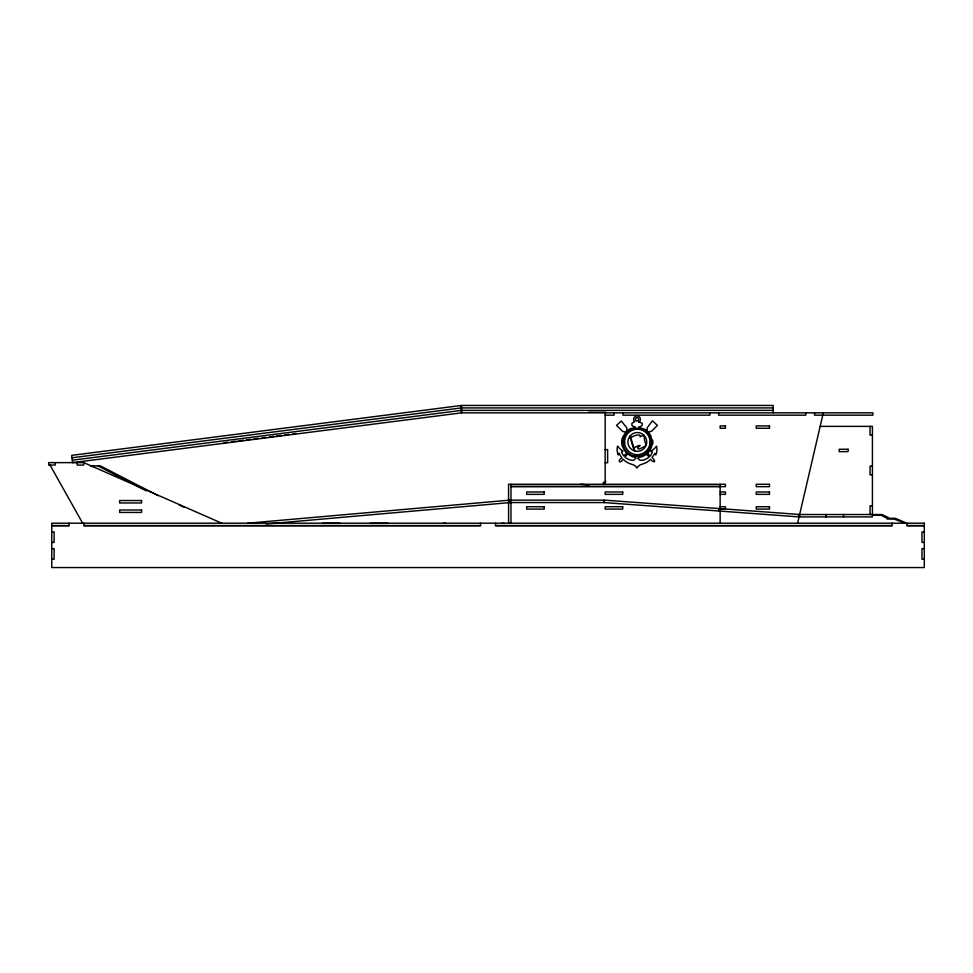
<?xml version="1.0" encoding="UTF-8"?>
<svg xmlns="http://www.w3.org/2000/svg" width="973" height="973" viewBox="0 0 973 973"><rect width="100%" height="100%" fill="white"/><g stroke="black" fill="none" stroke-linecap="round" stroke-linejoin="round"><path stroke-width="1.46" d="M718.767 510.983L718.938 508.551M650.913 443.907L650.645 445.926A14.011 14.011 0 0 1 640.745 455.838L638.689 456.106M621.942 441.669C620.762 439.382 624.119 434.834 625.931 432.207M652.129 443.907C651.569 450.779 645.598 456.836 638.689 457.286M797.617 523.194L822.769 415.179M638.714 422.27L639.419 421.723A3.405 3.405 0 0 0 639.419 416.918A3.405 3.405 0 0 0 634.615 416.918A3.405 3.405 0 0 0 634.615 421.723L631.878 423.316L631.878 425.25A6.604 6.604 0 0 0 635.296 427.147L635.296 429.421L634.481 429.494A12.746 12.746 0 0 0 625.116 438.142L624.739 440.38L623.352 440.38L623.571 438.677A14.011 14.011 0 0 1 633.484 428.765L635.296 428.534M626.867 431.088L630.115 428.825L635.296 427.342M605.765 481.355L603.126 482.73L604.111 484.651M637.814 458.125L638.677 458.003L638.689 454.5L640.112 454.367A12.746 12.746 0 0 0 649.478 445.719L649.782 443.907L652.932 443.749L652.129 442.837M638.823 427.305L645.294 429.507L648.334 432.061L651.569 431.234L657.468 425.396L652.445 420.822L647.154 427.804L647.154 431.063M72.014 457.784L460.983 407.991M72.33 460.205L461.299 410.411M224.058 442.703L227.864 442.216M231.538 441.742L236.013 441.17M238.312 440.878L243.493 440.21M246.473 439.832L250.961 439.261M253.953 438.872L258.441 438.3M262.163 437.826L265.909 437.351M269.618 436.865L274.094 436.293M276.368 436.001L281.55 435.345M284.53 434.967L289.005 434.384M292.812 433.897L295.804 433.52M247.787 523.194L509.755 500.134L509.974 502.555L604.172 502.579L798.419 516.845L798.602 514.401L604.355 500.134L604.172 502.567L604.172 500.146L509.974 500.146L509.974 502.579L266.176 524.009M461.603 407.918L773.194 407.918M461.603 410.375L773.194 410.375M588.653 412.272L606.021 412.272M605.17 415.179L614.048 415.179L614.048 412.844M820.178 426.381L872.416 426.381L872.416 516.906L799.478 516.906M872.416 435.101L870.044 435.101L870.044 426.381M622.161 441.669C620.336 443.445 623.961 450.134 626.636 453.163L623.79 455.899A12.345 12.345 0 0 1 621.552 451.861L623 451.131A20.555 20.555 0 0 1 617.527 446.145A14.108 14.108 0 0 0 618.232 454.95L619.096 453.163A19.496 19.496 0 0 0 621.224 456.969L621.954 457.894C616.396 461.153 620.555 464.316 623.097 459.195A19.496 19.496 0 0 0 631.757 464.328L633.046 464.741A7.358 7.358 0 0 1 636.95 468.062A8.575 8.575 0 0 1 640.429 464.778L644.102 463.489A15.276 15.276 0 0 0 650.414 459.365C653.601 462.99 657.322 462.674 652.032 457.468A32.267 32.267 0 0 0 654.805 453.309L655.79 454.926A12.856 12.856 0 0 0 656.507 446.181A16.699 16.699 0 0 1 650.742 451.229L652.336 451.8A12.211 12.211 0 0 1 650.122 456.082L647.519 453.333M652.129 441.633L653.09 442.156L652.275 442.837M623.134 443.676L624.763 443.676L624.861 444.746A12.746 12.746 0 0 0 633.52 454.111L635.333 454.415L635.807 458.259M605.17 449.623L607.639 449.623L607.639 462.747L605.17 462.747M221.735 523.194L83.739 462.625L48.65 462.637L48.65 465.07L55.23 465.07L55.23 462.637M872.416 466.091L870.044 466.091L870.044 474.812L872.416 474.812M510.971 486.366L720.142 486.366M510.971 486.658L725.432 486.658L725.432 484.274L508.563 484.274L508.587 523.024L510.971 523.024M720.142 491.985L725.432 491.985L725.432 494.357L720.142 494.357M872.416 505.802L870.044 505.802L870.044 514.522M720.142 506.726L725.432 506.726L725.432 509.098L720.142 509.098M872.416 515.276L881.088 515.276L887.169 518.305L887.169 519.071L894.114 519.071L905.474 523.304L905.474 522.623L895.33 518.305L888.398 518.305L888.398 517.551L881.903 514.522L799.66 514.522L799.66 516.906M254.172 523.328L256.58 523.328M322.318 523.328L340.064 523.328M370.385 523.34L388.13 523.34M443.323 523.328L445.731 523.328M501.934 523.34L504.33 523.34M51.764 525.578L69.047 525.578M83.958 525.578L480.577 525.578M495.5 525.578L892.107 525.578M907.031 525.578L924.301 525.578M51.727 525.712L69.047 525.712L69.047 523.194M924.35 525.712L907.031 525.712L907.031 523.194M51.764 531.903L54.123 531.903L54.123 542.435L51.764 542.435M924.301 531.903L921.954 531.903L921.954 542.435L924.301 542.435M51.764 548.638L54.123 548.638L54.123 559.171L51.764 559.171M924.301 548.638L921.954 548.638L921.954 559.171L924.301 559.171M580.711 484.274L589.31 485.065M638.762 428.509L640.745 428.765A14.011 14.011 0 0 1 650.645 438.677L650.864 440.343M635.333 456.082L633.484 455.838A14.011 14.011 0 0 1 623.571 445.926L623.279 443.676M635.333 457.286L632.523 456.787L627.621 454.002L624.848 456.994L625.444 457.529A12.345 12.345 0 0 0 631.757 460.229A5.266 5.266 0 0 0 634.007 460.022A14.011 14.011 0 0 0 635.685 458.247M626.296 432.304L622.696 431.428L616.505 425.396L621.346 420.981L626.746 427.816L627.05 431.671M634.858 451.022L632.596 450.085A9.414 9.414 0 0 1 629.142 437.23L630.638 435.272A9.414 9.414 0 0 1 643.956 435.272L645.452 437.23A9.414 9.414 0 0 1 646.388 444.369L645.452 446.631A9.414 9.414 0 0 1 634.858 451.022L630.662 437.364M639.066 421.99L642.216 423.316L642.216 425.25A6.629 6.629 0 0 1 638.823 427.196L638.738 429.348L641.085 429.75A12.746 12.746 0 0 1 649.733 439.115L649.842 440.343L652.859 440.489L652.178 441.633M178.886 504.719L184.128 507.42M158.173 495.683L100.365 465.885L91.121 465.885L91.121 466.651M97.957 465.885L146.364 490.83M646.449 454.16L649.088 456.945A13.099 13.099 0 0 1 643.53 460.034A8.003 8.003 0 0 1 640.258 460.217A2.299 2.299 0 0 1 638.337 458.344M648.334 432.061L650.596 435.308L652.056 440.343M50.024 465.07L82.644 523.194M630.188 437.582L634.238 450.767M892.107 523.194L892.107 525.712L495.5 525.712L495.5 523.194M843.567 514.522L843.567 516.906M826.041 514.522L826.041 516.906M823.304 412.844L823.304 415.179M814.523 412.844L814.523 415.179L872.89 415.179L872.89 412.844L461.603 412.844L72.634 462.637L71.71 455.352L460.679 405.559L461.603 412.844L461.603 405.449L773.194 405.449L773.194 412.844M805.729 412.844L805.729 415.179L718.633 415.179L718.633 412.844M720.142 484.274L720.142 523.194M709.84 412.844L709.84 415.179L622.927 415.179L622.927 412.844M605.17 412.844L605.17 484.274M510.971 484.274L510.971 523.194M480.577 523.194L480.577 525.712L83.958 525.712L83.958 523.194M93.53 465.885L93.53 466.651M83.739 462.625L83.739 465.07L77.159 465.07L77.159 462.637M633.982 448.152A12.248 12.248 0 0 1 639.054 445.585A2.36 2.36 0 0 1 640.149 445.585L637.461 447.884L638.702 449.137A30.504 30.504 0 0 0 645.89 445.585M630.82 437.85A13.245 13.245 0 0 1 638.775 434.98A1.545 1.545 0 0 1 640.149 435.77L640.149 436.901A14.498 14.498 0 0 1 643.956 435.272M646.279 444.649A14.522 14.522 0 0 1 644.333 435.77M623.243 441.243L624.581 441.669L623.243 441.243M651.083 442.691L649.964 442.837L651.083 442.691M631.088 437.169L629.896 437.716L629.896 436.245L631.088 437.169M636.61 428.351L636.281 429.324L636.61 428.351M637.753 456.24L637.753 454.586L637.753 456.24M637.802 429.19L637.558 428.351L637.802 429.19M725.432 425.919L720.142 425.919L720.142 428.266L725.432 428.266L725.432 425.919M769.497 425.919L756.228 425.919L756.228 428.266L769.497 428.266L769.497 425.919M651.01 441.401L649.964 441.633L651.01 441.401M624.654 442.533L623.134 442.533L624.654 442.533M848.079 449.258L839.188 449.258L839.188 451.63L848.079 451.63L848.079 449.258M769.497 484.274L756.228 484.274L756.228 486.658L769.497 486.658L769.497 484.274M544.199 491.985L526.636 491.985L526.636 494.357L544.199 494.357L544.199 491.985M622.72 491.985L605.17 491.985L605.17 494.357L622.72 494.357L622.72 491.985M769.497 491.985L756.228 491.985L756.228 494.357L769.497 494.357L769.497 491.985M141.572 500.536L119.655 500.536L119.655 502.968L141.572 502.968L141.572 500.536M544.199 506.726L526.636 506.726L526.636 509.098L544.199 509.098L544.199 506.726M622.72 506.726L605.17 506.726L605.17 509.098L622.72 509.098L622.72 506.726M769.497 506.726L756.228 506.726L756.228 509.098L769.497 509.098L769.497 506.726M141.572 509.998L119.655 509.998L119.655 512.443L141.572 512.443L141.572 509.998M924.301 523.194L51.764 523.194L51.764 567.551L924.301 567.551L924.301 523.194M636.549 456.24L636.281 454.586L636.549 456.24M636.196 420.737A1.642 1.642 0 0 0 638.653 419.314A1.642 1.642 0 0 0 636.196 417.891A1.642 1.642 0 0 0 636.196 420.737"/></g></svg>
